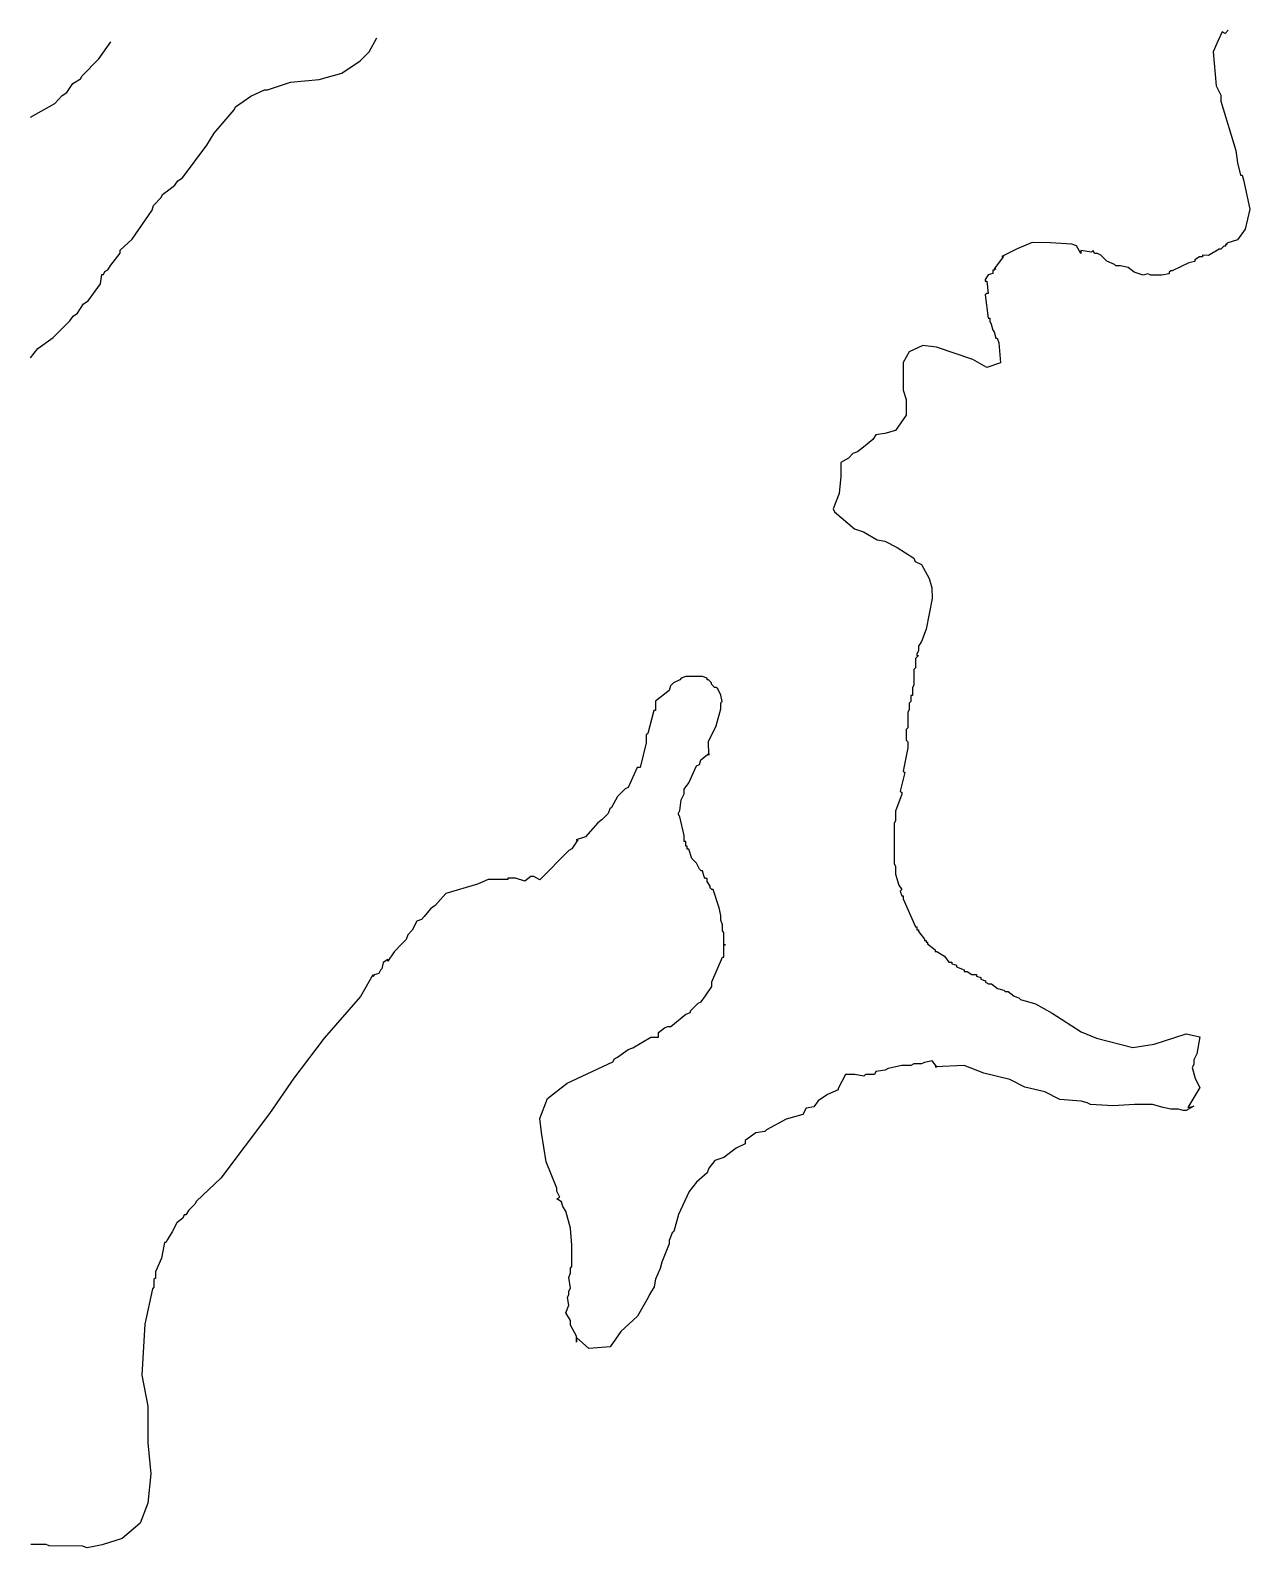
# Model space of a CAD drawing. Extents: x 96 to 934, y 3370 to 4413.
import ezdxf

# ---------------------------------------------------------------- set-up
doc = ezdxf.new("R2010")
doc.units = 0
doc.layers.add('101', color=1, linetype='CONTINUOUS')

msp = doc.modelspace()

# ---------------------------------------------------------------- linework, layer by layer
at = {"layer": '101'}
for points in [[(919.5, 4412.8), (917.4, 4410.7), (915.3, 4411.7), (912.2, 4405.4), (909.1, 4398), (911.2, 4374.7), (914.3, 4368.3), (914.3, 4364.1), (924.8, 4330.1), (925.8, 4321.7), (927.9, 4313.2), (929, 4313.2), (930, 4310), (934.2, 4289.9), (931.1, 4276.1), (925.8, 4268.7), (918.5, 4266.6), (918.5, 4265.5), (917.5, 4265.5), (917.5, 4264.5), (916.4, 4264.5), (914.3, 4262.4), (913.3, 4262.4), (906, 4258.1), (901.8, 4258.2), (901.8, 4257.1), (899.7, 4257.1), (896.6, 4255), (896.6, 4253.9), (892.4, 4252.9), (880.9, 4247.6), (879.9, 4247.6), (878.8, 4246.5), (878.8, 4245.5), (873.6, 4244.4), (866.3, 4244.5), (864.2, 4245.5), (861, 4244.5), (854.8, 4246.6), (850.6, 4249.8), (845.4, 4250.9), (842.2, 4250.9), (841.2, 4251.9), (836, 4254.1), (831.8, 4258.3), (829.7, 4259.4), (827.6, 4259.4), (826.6, 4261.5), (825.5, 4260.4), (818.2, 4261.5), (818.2, 4259.4), (815.1, 4264.7), (811.9, 4265.8), (797.3, 4266.8), (784.7, 4266.9), (774.3, 4262.7), (763.8, 4257.4), (764.9, 4257.4), (758.6, 4248.9), (759.7, 4248.9), (758.6, 4247.9), (757.6, 4247.9), (757.6, 4245.7), (754.4, 4244.7), (752.4, 4241.5), (752.4, 4240.5), (753.4, 4240.5), (754.4, 4232), (753.4, 4232), (752.4, 4230.9), (754.5, 4215), (755.5, 4215), (755.5, 4212.9), (756.5, 4210.8), (757.6, 4206.6), (758.6, 4205.5), (759.7, 4201.3), (760.7, 4201.2), (761.8, 4198.1), (762.8, 4184.3), (753.4, 4181.1), (744, 4186.5), (718.9, 4195), (709.5, 4196.1), (700.1, 4191.8), (695.9, 4184.4), (695.9, 4165.4), (698, 4159), (698, 4148.4), (690.7, 4137.8), (683.4, 4135.7), (677.1, 4134.7), (675.1, 4131.5), (668.8, 4126.2), (664.6, 4123.1), (661.5, 4122), (658.3, 4118.8), (653.1, 4115.7), (653.1, 4106.1), (652.1, 4094.5), (647.9, 4083.9), (648.9, 4081.8), (662.5, 4070.1), (668.8, 4068), (678.2, 4062.7), (683.4, 4061.6), (691.8, 4057.3), (703.3, 4049.9), (704.3, 4047.8), (708.5, 4045.6), (713.8, 4036.1), (715.8, 4029.7), (715.9, 4022.3), (711.7, 4001.1), (708.5, 3992.7), (706.5, 3989.5), (706.5, 3986.3), (705.4, 3984.2), (705.4, 3983.1), (706.5, 3983.1), (704.4, 3981), (704.4, 3977.9), (704.4, 3974.7), (703.3, 3973.6), (703.3, 3963), (702.3, 3960.9), (702.3, 3955.6), (701.2, 3955.6), (701.2, 3951.4), (700.2, 3950.3), (700.2, 3946.1), (699.2, 3944), (699.2, 3933.4), (698.1, 3932.3), (698.1, 3924.9), (699.2, 3923.8), (699.2, 3919.6), (696, 3903.7), (697.1, 3902.7), (693.9, 3889.9), (695, 3888.9), (695, 3887.8), (690.8, 3876.2), (690.8, 3869.8), (689.8, 3867.7), (689.8, 3840.2), (690.8, 3838), (690.8, 3832.8), (692.9, 3825.3), (695, 3822.2), (694, 3821.1), (695, 3817.9), (696.1, 3817.9), (696.1, 3815.8), (704.4, 3796.7), (705.5, 3796.7), (705.5, 3794.6), (706.5, 3794.6), (706.5, 3793.5), (710.7, 3788.2), (710.7, 3787.2), (711.8, 3787.2), (711.8, 3786.1), (712.8, 3786.1), (712.8, 3785), (718, 3780.8), (718, 3779.7), (719.1, 3779.7), (724.3, 3776.5), (727.4, 3772.3), (729.5, 3772.3), (729.5, 3771.2), (732.7, 3770.2), (732.7, 3769.1), (737.9, 3767), (737.9, 3765.9), (738.9, 3765.9), (740, 3765.9), (743.1, 3763.8), (746.3, 3763.8), (746.3, 3762.7), (749.4, 3761.7), (749.4, 3760.6), (752.5, 3759.5), (752.5, 3758.5), (754.6, 3757.4), (756.7, 3757.4), (760.9, 3754.2), (765.1, 3753.1), (766.1, 3752.1), (768.2, 3752.1), (772.4, 3748.9), (775.5, 3747.8), (776.6, 3746.8), (787, 3743.6), (798.5, 3737.2), (818.4, 3724.4), (828.8, 3720.2), (853.9, 3713.8), (868.5, 3715.9), (890.5, 3723.2), (899.9, 3721.1), (897.8, 3709.4), (895.7, 3705.2), (895.7, 3702), (894.7, 3699.9), (896.8, 3692.5), (899.9, 3686.1), (891.6, 3672.4), (895.7, 3673.4), (890.5, 3670.3), (888.4, 3670.3), (885.3, 3671.3), (880.1, 3671.3), (874.8, 3672.4), (867.5, 3674.5), (855, 3674.6), (840.3, 3673.5), (824.7, 3674.6), (822.6, 3675.7), (818.4, 3676.8), (803.8, 3677.9), (793.3, 3683.2), (779.7, 3686.4), (769.3, 3691.7), (751.5, 3696), (737.9, 3701.3), (718.1, 3700.3), (719.1, 3700.3), (716, 3704.5), (710.7, 3703.5), (708.6, 3702.4), (703.4, 3702.4), (701.3, 3701.4), (695.1, 3701.4), (685.7, 3699.3), (683.6, 3698.2), (677.3, 3697.2), (676.2, 3695.1), (670, 3695.1), (668.9, 3694), (662.7, 3695.1), (656.4, 3695.1), (651.2, 3685.6), (651.2, 3684.5), (643.9, 3681.4), (637.6, 3677.1), (634.5, 3672.9), (629.2, 3671.9), (627.1, 3667.6), (615.6, 3664.5), (602.1, 3657.1), (601, 3656), (594.7, 3655), (587.4, 3649.7), (587.4, 3647.6), (581.2, 3644.4), (572.8, 3638.1), (566.5, 3636), (562.3, 3630.7), (561.3, 3627.5), (554, 3621.2), (548.8, 3614.8), (541.5, 3599), (538.3, 3587.3), (537.3, 3586.3), (535.2, 3581), (535.2, 3578.8), (530, 3566.1), (528.9, 3561.9), (525.8, 3554.5), (524.8, 3549.2), (521.6, 3543.9), (520.6, 3541.8), (513.3, 3529.1), (501.8, 3518.5), (494.5, 3508), (479.8, 3506.9), (471.5, 3514.4), (471.5, 3511.2), (471.5, 3515.4), (467.3, 3522.8), (467.3, 3526), (464.1, 3531.3), (466.2, 3536.6), (465.2, 3541.9), (466.2, 3544), (466.2, 3546.2), (467.3, 3548.3), (466.2, 3555.7), (467.3, 3558.9), (467.3, 3562), (468.3, 3563.1), (468.3, 3577.9), (467.3, 3589.6), (464.1, 3601.2), (462, 3604.4), (461, 3607.6), (457.8, 3609.7), (459.9, 3610.8), (457.8, 3615), (457.8, 3617.1), (450.5, 3635.2), (447.4, 3655.3), (446.3, 3664.8), (451.5, 3678.6), (465.1, 3689.2), (496.5, 3703.9), (497.5, 3706), (499.6, 3707.1), (506.9, 3712.4), (510.1, 3713.4), (522.6, 3720.8), (527.8, 3720.8), (527.8, 3724), (532, 3727.2), (534.1, 3728.2), (536.2, 3728.2), (546.6, 3736.7), (549.8, 3737.7), (549.8, 3738.8), (555, 3744.1), (557.1, 3745.1), (560.2, 3749.3), (564.4, 3755.7), (564.4, 3758.9), (571.7, 3775.8), (572.8, 3775.8), (572.7, 3784.3), (573.8, 3784.3), (572.7, 3784.3), (572.7, 3792.7), (571.7, 3793.8), (571.7, 3798), (570.7, 3801.2), (570.7, 3804.4), (569.6, 3809.7), (565.4, 3822.4), (564.4, 3822.4), (563.3, 3823.5), (563.3, 3824.5), (561.2, 3827.7), (561.2, 3829.8), (560.2, 3829.9), (559.1, 3830.9), (558.1, 3835.2), (557.1, 3835.2), (556, 3836.2), (553.9, 3840.5), (550.8, 3843.6), (548.7, 3850), (547.6, 3850), (547.6, 3852.1), (546.6, 3852.1), (546.6, 3855.3), (545.5, 3855.3), (545.5, 3859.5), (542.4, 3872.3), (541.4, 3874.4), (542.4, 3876.5), (543.4, 3883.9), (545.5, 3888.1), (545.5, 3891.3), (548.7, 3895.6), (553.9, 3907.2), (556, 3908.3), (557, 3911.4), (562.3, 3915.7), (562.3, 3914.6), (562.2, 3924.1), (567.5, 3934.7), (570.6, 3946.4), (570.6, 3950.6), (571.6, 3951.6), (571.6, 3951.6), (570.6, 3955.9), (568.5, 3960.1), (567.5, 3961.2), (566.4, 3961.2), (564.3, 3963.3), (564.3, 3964.4), (562.2, 3966.5), (561.2, 3966.5), (561.2, 3967.6), (558.1, 3968.6), (546.6, 3968.7), (543.4, 3967.6), (542.4, 3966.5), (538.2, 3964.4), (536.1, 3962.3), (535.1, 3959.1), (525.7, 3951.7), (525.7, 3945.4), (524.6, 3945.4), (520.4, 3929.5), (519.4, 3928.5), (519.4, 3923.2), (515.2, 3906.2), (513.1, 3906.2), (506.9, 3892.5), (504.8, 3891.4), (499.6, 3886.1), (495.4, 3878.7), (494.3, 3877.7), (493.3, 3874.5), (489.1, 3870.3), (486, 3868.1), (477.6, 3858.6), (471.3, 3856.5), (472.4, 3856.5), (468.2, 3850.2), (466.1, 3849.1), (446.3, 3829), (442.1, 3831.2), (440, 3831.2), (435.8, 3828), (429.5, 3830.1), (424.3, 3830.1), (424.3, 3829.1), (410.7, 3829.1), (403.4, 3825.9), (381.5, 3819.6), (374.2, 3811.2), (371, 3809.1), (366.8, 3803.8), (364.8, 3801.7), (361.6, 3800.6), (358.5, 3794.3), (355.4, 3791.1), (354.3, 3787.9), (353.3, 3786.9), (351.2, 3784.7), (346, 3779.5), (341.8, 3773.1), (341.8, 3774.2), (338.6, 3772.1), (337.6, 3767.8), (336.6, 3766.8), (335.5, 3764.6), (332.4, 3763.6), (331.3, 3762.5), (331.3, 3763.6), (323, 3748.8), (297.9, 3720.2), (277, 3692.7), (260.3, 3668.4), (226.9, 3624), (210.1, 3608.1), (209.1, 3606), (204.9, 3601.8), (202.8, 3598.6), (201.8, 3598.6), (200.7, 3596.5), (196.6, 3593.3), (193.4, 3587), (190.3, 3581.7), (189.2, 3579.6), (188.2, 3579.6), (186.1, 3569), (181.9, 3559.5), (181.9, 3555.2), (180.9, 3554.2), (180.9, 3548.9), (179.9, 3547.8), (174.6, 3523.5), (172.6, 3488.5), (176.7, 3467.3), (176.8, 3441.9), (178.9, 3420.7), (176.8, 3400.6), (171.5, 3386.8), (159, 3376.3), (145.4, 3372), (135, 3369.9), (131.8, 3371), (108.8, 3371.1), (106.8, 3372.1), (96.3, 3372.1)], [(96, 4353.1), (112.7, 4362.6), (117.9, 4367.9), (121, 4370), (125.2, 4376.3), (130.4, 4379.5), (131.5, 4381.6), (143, 4393.2), (151.3, 4404.9)]]:
    msp.add_lwpolyline(points, dxfattribs=at)
at = {"layer": '191'}
msp.add_lwpolyline([(96, 4187.8), (101.2, 4194.2), (111.7, 4201.6), (123.2, 4213.2), (125.3, 4216.4), (128.4, 4218.5), (132.6, 4224.8), (135.7, 4226.9), (144.1, 4238.6), (145.1, 4244.9), (146.2, 4244.9), (147.2, 4247), (149.3, 4248.1), (151.4, 4251.3), (157.7, 4259.7), (157.7, 4261.8), (166, 4269.2), (179.6, 4289.3), (180.6, 4292.5), (185.9, 4297.8), (186.9, 4299.9), (191.1, 4303.1), (195.3, 4306.3), (197.4, 4309.4), (200.5, 4311.5), (217.2, 4333.8), (222.4, 4342.2), (236, 4358.1), (237.1, 4360.2), (247.5, 4367.6), (256.9, 4371.8), (259, 4371.8), (274.7, 4377.1), (294.5, 4379.1), (310.2, 4383.3), (322.7, 4391.8), (329, 4398.1), (334.2, 4407.7)], dxfattribs=at)

doc.saveas('drawing.dxf')
